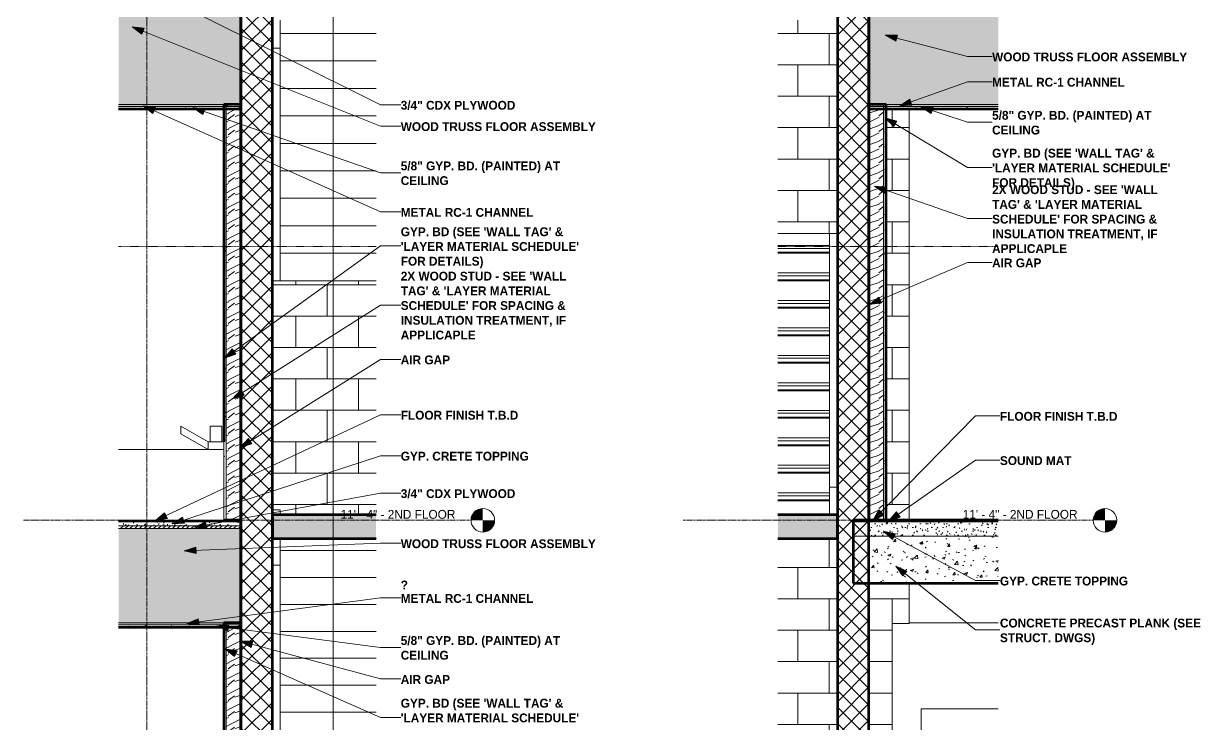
# Model space of a CAD drawing. Header units: inches. Extents: x 2031 to 2895, y -160 to 455.
# Drawn here: x 2193.4 to 2493, y 84.3 to 262.5 of the extents above; entities that cross this region are included whole.
import ezdxf

# ---------------------------------------------------------------- set-up
doc = ezdxf.new("R2010")
doc.units = ezdxf.units.IN
doc.header["$MEASUREMENT"] = 0
doc.linetypes.add('Aligning Line 1_8_', pattern=[0.25, 0.125, -0.125])
doc.linetypes.add('Grid Line 1_2_', pattern=[0.875, 0.5, -0.125, 0.125, -0.125])
for name, color, linetype, lineweight in [('0-2', 55, 'Continuous', 9), ('0-4', 50, 'Continuous', 5), ('A-FLOR-1', 8, 'Continuous', 5), ('A-FLOR-2', 31, 'Continuous', 5), ('A-FLOR-3', 251, 'Continuous', 5), ('A-FLOR-4', 192, 'Continuous', 70), ('A-FLOR-6', 9, 'Continuous', 18), ('A-FLOR-7', 250, 'Continuous', 70), ('A-FLOR-LEVL', 51, 'Continuous', 9), ('A-FLOR-LEVL-1', 51, 'Grid Line 1_2_', 9), ('A-FLOR-MCUT', 51, 'Continuous', 18), ('A-FLOR-PATT-1', 8, 'Continuous', 9), ('A-WALL-4', 135, 'Continuous', 18), ('A-WALL-7', 252, 'Continuous', 18), ('A-WALL-8', 250, 'Continuous', 70), ('A-WALL-9', 10, 'Continuous', 18), ('A-WALL-PATT-1', 55, 'Continuous', 9), ('A-WALL-PATT-3', 253, 'Continuous', 9), ('A-WALL-PATT-4', 7, 'Continuous', 9), ('A-WALL-PATT-5', 45, 'Continuous', 9), ('G-ANNO-SYMB', 111, 'Aligning Line 1_8_', 9), ('G-ANNO-SYMB-1', 111, 'Continuous', 9), ('G-ANNO-TEXT', 231, 'Continuous', 9), ('P-SANR-FIXT-1', 55, 'Continuous', 9), ('S-GRID-1', 1, 'Grid Line 1_2_', 9), ('S-STRS-1', 7, 'Continuous', 9)]:
    doc.layers.add(name, color=color, linetype=linetype, lineweight=lineweight)
doc.styles.add('Century Gothic', font='ufonts.com_century-gothic.ttf', dxfattribs={"height": 2.25})
doc.styles.add('Century Gothic_B', font='GOTHICB.TTF', dxfattribs={"height": 2.25})
pattern_1 = [(216.87, (3258.706, 63.023), (11.9951857, 7.9964214), [1.999, -17.993]), (206.565, (3261.105, 61.823), (-3.998093, -3.998086), [4.47, -4.47]), (198.435, (3261.105, 59.824), (-7.9970804, -3.9980748), [2.529, -10.115])]
pattern_2 = [(0, (3257.106, 59.024), (7.68, 1.92), [0.317, -5.443, 0.317, -5.443, -30.72]), (0, (3257.106, 59.024), (7.68, 1.92), [-11.52, 0.317, -11.203, 0.317, -5.443, -13.44]), (0, (3257.106, 59.024), (7.68, 1.92), [-28.8, 0.317, -3.523, 0.317, -9.283]), (120, (3259.986, 59.984), (-5.502769, 5.691075), [0.317, -5.443, 0.317, -5.443, -30.72]), (120, (3259.986, 59.984), (-5.502769, 5.691075), [-11.52, 0.317, -11.203, 0.317, -5.443, -13.44]), (120, (3259.986, 59.984), (-5.502769, 5.691075), [-28.8, 0.317, -3.523, 0.317, -9.283]), (240, (3260.946, 63.824), (-2.177231, -7.611075), [0.317, -5.443, 0.317, -5.443, -30.72]), (240, (3260.946, 63.824), (-2.177231, -7.611075), [-11.52, 0.317, -11.203, 0.317, -5.443, -13.44]), (240, (3260.946, 63.824), (-2.177231, -7.611075), [-28.8, 0.317, -3.523, 0.317, -9.283])]
pattern_3 = [(0, (2981.5303, 59.024), (7.68, 1.92), [0.317, -5.443, 0.317, -5.443, -30.72]), (0, (2981.5303, 59.024), (7.68, 1.92), [-11.52, 0.317, -11.203, 0.317, -5.443, -13.44]), (0, (2981.5303, 59.024), (7.68, 1.92), [-28.8, 0.317, -3.523, 0.317, -9.283]), (120, (2984.4103, 59.984), (-5.502769, 5.691075), [0.317, -5.443, 0.317, -5.443, -30.72]), (120, (2984.4103, 59.984), (-5.502769, 5.691075), [-11.52, 0.317, -11.203, 0.317, -5.443, -13.44]), (120, (2984.4103, 59.984), (-5.502769, 5.691075), [-28.8, 0.317, -3.523, 0.317, -9.283]), (240, (2985.3703, 63.824), (-2.177231, -7.611075), [0.317, -5.443, 0.317, -5.443, -30.72]), (240, (2985.3703, 63.824), (-2.177231, -7.611075), [-11.52, 0.317, -11.203, 0.317, -5.443, -13.44]), (240, (2985.3703, 63.824), (-2.177231, -7.611075), [-28.8, 0.317, -3.523, 0.317, -9.283])]
pattern_4 = [(0, (2414.476, -52), (0, 8), []), (90, (2414.476, -52), (-8, 8), [8, -8])]

# ---------------------------------------------------------------- blocks, each defined once
blk = doc.blocks.new('Bath Tub - Maestro - 60_x30_-1352617-WALL SECTION - NORTH_SOUTH - LOOKING WEST - Callout 3')
at = {"layer": 'P-SANR-FIXT-1'}
for p, q in [((2509.01, 24), (2509.01, 22)), ((2515.95, 20), (2509.01, 24)), ((2516.45, 24), (2516.45, 20)), ((2516.45, 24), (2519.45, 24)), ((2519.45, 20), (2519.45, 24)), ((2509.01, 22), (2515.95, 18)), ((2493.16, 18), (2519.95, 18)), ((2515.95, 20), (2519.95, 20)), ((2515.95, 20), (2515.95, 18)), ((2519.95, 18), (2519.95, 20)), ((2519.95, 0), (2519.95, 18)), ((2519.95, 0), (2493.16, 0))]:
    blk.add_line(p, q, dxfattribs=at)
blk = doc.blocks.new('CTR - 1st Phase - Unit Layouts_rvt-2-WALL SECTION - NORTH_SOUTH - LOOKING WEST - Callout 3')
at = {"layer": '0-2'}
for p in [(0, 268), (0, 136), (0, 0)]:
    blk.add_blockref('Bath Tub - Maestro - 60_x30_-1352617-WALL SECTION - NORTH_SOUTH - LOOKING WEST - Callout 3', p, dxfattribs=at)
blk = doc.blocks.new('CTR - 1st Phase - Common Walls_rvt-2-WALL SECTION - NORTH_SOUTH - LOOKING WEST - Callout 3')
at = {"layer": 'A-WALL-7'}
for points in [[(2524.32, 136), (2524.32, 240.75), (2524.07, 240.75), (2524.07, 136)], [(2524.29, 0), (2524.32, 0), (2524.32, 108.75), (2524.07, 108.75), (2524.07, 0)]]:
    blk.add_hatch(color=256, dxfattribs=at).paths.add_polyline_path(points, flags=0)
at = {"layer": 'A-WALL-PATT-3'}
h = blk.add_hatch(dxfattribs=at)
h.set_pattern_fill('FP_16', color=256, style=0, pattern_type=2)
h.set_pattern_definition(pattern_1)
h.paths.add_polyline_path([(2520.57, 136), (2524.07, 136), (2524.07, 241.87), (2520.57, 241.87), (2520.57, 136.95)], flags=0)
h = blk.add_hatch(dxfattribs=at)
h.set_pattern_fill('FP_16', color=256, style=0, pattern_type=2)
h.set_pattern_definition(pattern_1)
h.paths.add_polyline_path([(2524.07, 0), (2524.07, 109.87), (2520.57, 109.87), (2520.57, 0)], flags=0)
at = {"layer": 'A-WALL-PATT-4'}
h = blk.add_hatch(dxfattribs=at)
h.set_pattern_fill('FP_1', color=256, style=0, pattern_type=2)
h.set_pattern_definition(pattern_2)
h.paths.add_polyline_path([(2519.95, 136), (2520.57, 136), (2520.57, 240.75), (2519.95, 240.75), (2519.95, 136.73)], flags=0)
h = blk.add_hatch(dxfattribs=at)
h.set_pattern_fill('FP_1', color=256, style=0, pattern_type=2)
h.set_pattern_definition(pattern_2)
h.paths.add_polyline_path([(2519.95, 0), (2520.57, 0), (2520.57, 108.75), (2519.95, 108.75), (2519.95, 0.81)], flags=0)
at = {"layer": 'A-WALL-8'}
for p, q in [((2519.95, 241.87), (2519.95, 156)), ((2524.32, 241.87), (2519.95, 241.87)), ((2524.32, 136), (2524.32, 241.87)), ((2519.95, 136), (2524.32, 136)), ((2519.95, 109.87), (2519.95, 20)), ((2524.32, 109.87), (2519.95, 109.87)), ((2524.32, 0), (2524.32, 109.87))]:
    blk.add_line(p, q, dxfattribs=at)
at = {"layer": 'A-WALL-9'}
for p, q in [((2520.57, 136), (2520.57, 241.87)), ((2524.07, 136), (2524.07, 241.87)), ((2520.57, 0), (2520.57, 109.87)), ((2524.07, 0), (2524.07, 109.87))]:
    blk.add_line(p, q, dxfattribs=at)
blk = doc.blocks.new('CTR - 1st Phase -Stairs _ Elevators_rvt-2-WALL SECTION - NORTH_SOUTH - LOOKING WEST - Callout 3')
at = {"layer": 'A-FLOR-6'}
blk.add_hatch(color=256, dxfattribs=at).paths.add_polyline_path([(2558.7, 131.37), (2558.7, 137.37), (2532.32, 137.37), (2532.32, 131.37)], flags=0)
at = {"layer": 'A-WALL-PATT-5'}
h = blk.add_hatch(dxfattribs=at)
h.set_pattern_fill('FP_18', color=256, style=0, pattern_type=2)
h.set_pattern_definition([(45, (3257.106, 59.024), (-2.12132, 2.12132), []), (135, (3257.106, 59.024), (-2.12132, -2.12132), [])])
h.paths.add_polyline_path([(2532.32, -4), (2532.32, 372), (2524.32, 372), (2524.32, -4), (2525.93, -4)], flags=0)
at = {"layer": 'A-FLOR-7'}
for p, q in [((2558.7, 137.37), (2532.32, 137.37)), ((2532.32, 137.37), (2532.32, 131.37)), ((2532.32, 131.37), (2558.7, 131.37))]:
    blk.add_line(p, q, dxfattribs=at)
at = {"layer": 'A-WALL-8'}
for p, q in [((2524.32, 372), (2524.32, -4)), ((2532.32, -4), (2532.32, 372))]:
    blk.add_line(p, q, dxfattribs=at)
at = {"layer": 'S-STRS-1'}
for p, q in [((2534.32, 260), (2534.32, 263.37)), ((2534.32, 256.24), (2534.32, 260)), ((2558.7, 260), (2534.32, 260)), ((2532.32, 256.24), (2534.32, 256.24)), ((2534.32, 256.24), (2534.32, 197)), ((2558.7, 253), (2534.32, 253)), ((2558.7, 246), (2534.32, 246)), ((2558.7, 239), (2534.32, 239)), ((2558.7, 232), (2534.32, 232)), ((2558.7, 225), (2534.32, 225)), ((2558.7, 218), (2534.32, 218)), ((2558.7, 211), (2534.32, 211)), ((2558.7, 204), (2534.32, 204)), ((2532.32, 197), (2534.32, 197)), ((2534.32, 197), (2532.32, 197)), ((2534.32, 197), (2558.7, 197)), ((2534.32, 138.7), (2532.32, 138.7)), ((2534.32, 137.37), (2534.32, 138.7)), ((2534.32, 128.29), (2534.32, 131.37)), ((2534.32, 124.56), (2534.32, 128.29)), ((2558.7, 128.29), (2534.32, 128.29)), ((2532.32, 124.56), (2534.32, 124.56)), ((2534.32, 124.56), (2534.32, 59.57)), ((2558.7, 121.43), (2534.32, 121.43)), ((2558.7, 114.57), (2534.32, 114.57)), ((2558.7, 107.71), (2534.32, 107.71)), ((2558.7, 100.86), (2534.32, 100.86)), ((2558.7, 94), (2534.32, 94)), ((2558.7, 87.14), (2534.32, 87.14))]:
    blk.add_line(p, q, dxfattribs=at)
blk = doc.blocks.new('CTR - 1st Phase - Common Walls_rvt-3-WALL SECTION - NORTH_SOUTH - LOOKING WEST - Callout 4')
at = {"layer": 'A-WALL-7'}
blk.add_hatch(color=256, dxfattribs=at).paths.add_polyline_path([(2636.32, 136), (2636.57, 136), (2636.57, 240.75), (2636.32, 240.75), (2636.32, 138.96)], flags=0)
at = {"layer": 'A-WALL-PATT-3'}
h = blk.add_hatch(dxfattribs=at)
h.set_pattern_fill('FP_23', color=256, style=0, pattern_type=2)
h.set_pattern_definition([(216.87, (3360.318, 71.912), (11.9951857, 7.9964214), [1.999, -17.993]), (206.565, (3362.717, 70.713), (-3.998093, -3.998086), [4.47, -4.47]), (198.435, (3362.717, 68.714), (-7.9970804, -3.9980748), [2.529, -10.115])])
h.paths.add_polyline_path([(2640.07, 136), (2640.07, 240.75), (2636.57, 240.75), (2636.57, 136), (2637.92, 136)], flags=0)
at = {"layer": 'A-WALL-PATT-4'}
h = blk.add_hatch(dxfattribs=at)
h.set_pattern_fill('FP_19', color=256, style=0, pattern_type=2)
h.set_pattern_definition([(0, (3358.718, 67.914), (7.68, 1.92), [0.317, -5.443, 0.317, -5.443, -30.72]), (0, (3358.718, 67.914), (7.68, 1.92), [-11.52, 0.317, -11.203, 0.317, -5.443, -13.44]), (0, (3358.718, 67.914), (7.68, 1.92), [-28.8, 0.317, -3.523, 0.317, -9.283]), (120, (3361.598, 68.874), (-5.502769, 5.691075), [0.317, -5.443, 0.317, -5.443, -30.72]), (120, (3361.598, 68.874), (-5.502769, 5.691075), [-11.52, 0.317, -11.203, 0.317, -5.443, -13.44]), (120, (3361.598, 68.874), (-5.502769, 5.691075), [-28.8, 0.317, -3.523, 0.317, -9.283]), (240, (3362.558, 72.714), (-2.177231, -7.611075), [0.317, -5.443, 0.317, -5.443, -30.72]), (240, (3362.558, 72.714), (-2.177231, -7.611075), [-11.52, 0.317, -11.203, 0.317, -5.443, -13.44]), (240, (3362.558, 72.714), (-2.177231, -7.611075), [-28.8, 0.317, -3.523, 0.317, -9.283])])
h.paths.add_polyline_path([(2640.07, 136), (2640.7, 136), (2640.7, 240.75), (2640.07, 240.75), (2640.07, 138.96)], flags=0)
at = {"layer": 'A-WALL-8'}
for p, q in [((2640.7, 241.87), (2636.32, 241.87)), ((2636.32, 241.87), (2636.32, 136)), ((2640.7, 136), (2640.7, 241.87)), ((2636.32, 136), (2640.7, 136))]:
    blk.add_line(p, q, dxfattribs=at)
at = {"layer": 'A-WALL-9'}
for p, q in [((2636.57, 241.87), (2636.57, 136)), ((2640.07, 241.87), (2640.07, 136))]:
    blk.add_line(p, q, dxfattribs=at)
blk = doc.blocks.new('CTR - 1st Phase -Stairs _ Elevators_rvt-3-WALL SECTION - NORTH_SOUTH - LOOKING WEST - Callout 4')
at = {"layer": 'A-FLOR-6'}
blk.add_hatch(color=256, dxfattribs=at).paths.add_polyline_path([(2628.32, 131.37), (2628.32, 137.37), (2613.19, 137.37), (2613.19, 131.37)], flags=0)
at = {"layer": 'A-WALL-PATT-5'}
h = blk.add_hatch(dxfattribs=at)
h.set_pattern_fill('FP_26', color=256, style=0, pattern_type=2)
h.set_pattern_definition([(45, (3358.718, 67.914), (-2.12132, 2.12132), []), (135, (3358.718, 67.914), (-2.12132, -2.12132), [])])
h.paths.add_polyline_path([(2636.32, -4), (2636.32, 372), (2628.32, 372), (2628.32, -4)], flags=0)
at = {"layer": 'A-FLOR-7'}
for p, q in [((2628.32, 137.37), (2613.19, 137.37)), ((2628.32, 131.37), (2628.32, 137.37)), ((2613.19, 131.37), (2628.32, 131.37))]:
    blk.add_line(p, q, dxfattribs=at)
at = {"layer": 'A-WALL-8'}
for p, q in [((2628.32, 372), (2628.32, -4)), ((2636.32, -4), (2636.32, 372))]:
    blk.add_line(p, q, dxfattribs=at)
at = {"layer": 'S-STRS-1'}
for p, q in [((2613.19, 209), (2626.32, 209)), ((2626.32, 209), (2628.32, 209)), ((2628.32, 209), (2626.32, 209)), ((2626.32, 209), (2626.32, 144.46)), ((2613.19, 206), (2626.32, 206)), ((2613.19, 205.25), (2626.32, 205.25)), ((2613.19, 204.25), (2626.32, 204.25)), ((2626.32, 204), (2613.19, 204)), ((2626.32, 204), (2613.19, 204)), ((2613.19, 199), (2626.32, 199)), ((2613.19, 198.25), (2626.32, 198.25)), ((2626.32, 197.25), (2613.19, 197.25)), ((2626.32, 197), (2613.19, 197)), ((2626.32, 197), (2613.19, 197)), ((2613.19, 192), (2626.32, 192)), ((2613.19, 191.25), (2626.32, 191.25)), ((2626.32, 190.25), (2613.19, 190.25)), ((2626.32, 190), (2613.19, 190)), ((2626.32, 190), (2613.19, 190)), ((2613.19, 185), (2626.32, 185)), ((2613.19, 184.25), (2626.32, 184.25)), ((2626.32, 183.25), (2613.19, 183.25)), ((2626.32, 183), (2613.19, 183)), ((2626.32, 183), (2613.19, 183)), ((2613.19, 178), (2626.32, 178)), ((2613.19, 177.25), (2626.32, 177.25)), ((2626.32, 176.25), (2613.19, 176.25)), ((2626.32, 176), (2613.19, 176)), ((2626.32, 176), (2613.19, 176)), ((2613.19, 171), (2626.32, 171)), ((2613.19, 170.25), (2626.32, 170.25)), ((2626.32, 169.25), (2613.19, 169.25)), ((2626.32, 169), (2613.19, 169)), ((2626.32, 169), (2613.19, 169)), ((2613.19, 164), (2626.32, 164)), ((2613.19, 163.25), (2626.32, 163.25)), ((2626.32, 162.25), (2613.19, 162.25)), ((2626.32, 162), (2613.19, 162)), ((2626.32, 162), (2613.19, 162)), ((2613.19, 157), (2626.32, 157)), ((2613.19, 156.25), (2626.32, 156.25)), ((2626.32, 155.25), (2613.19, 155.25)), ((2626.32, 155), (2613.19, 155)), ((2626.32, 155), (2613.19, 155)), ((2613.19, 150), (2626.32, 150)), ((2613.19, 149.25), (2626.32, 149.25)), ((2626.32, 148.25), (2613.19, 148.25)), ((2626.32, 148), (2613.19, 148)), ((2626.32, 148), (2613.19, 148)), ((2628.32, 144.46), (2626.32, 144.46)), ((2626.32, 144.46), (2626.32, 137.37)), ((2626.32, 143), (2613.19, 143)), ((2613.19, 142.25), (2626.32, 142.25)), ((2613.19, 141.25), (2626.32, 141.25)), ((2626.32, 141), (2613.19, 141)), ((2626.32, 141), (2613.19, 141)), ((2626.32, 142.25), (2626.32, 143))]:
    blk.add_line(p, q, dxfattribs=at)
blk = doc.blocks.new('Level - Level Head - Circle-50818-WALL SECTION - NORTH_SOUTH - LOOKING WEST - Callout 3')
at = {"layer": 'A-FLOR-LEVL'}
h = blk.add_hatch(color=256, dxfattribs=at)
edge = h.paths.add_edge_path(flags=0)
edge.add_line((2585.88, 0), (2582.88, 0))
edge.add_arc((2585.88, 0), 3, 90, 180, ccw=False)
edge.add_line((2585.88, 3), (2585.88, 0))
h = blk.add_hatch(color=256, dxfattribs=at)
edge = h.paths.add_edge_path(flags=0)
edge.add_line((2585.88, -3), (2585.88, 0))
edge.add_line((2585.88, 0), (2588.88, 0))
edge.add_arc((2585.88, 0), 3, 270, 360, ccw=False)
blk.add_circle((2585.88, 0), 3, dxfattribs=at)
blk = doc.blocks.new('Level - Level Head - Circle-50818-WALL SECTION - NORTH_SOUTH - LOOKING WEST - Callout 4')
at = {"layer": 'A-FLOR-LEVL'}
h = blk.add_hatch(color=256, dxfattribs=at)
edge = h.paths.add_edge_path(flags=0)
edge.add_line((2696.42, 0), (2693.42, 0))
edge.add_arc((2696.42, 0), 3, 90, 180, ccw=False)
edge.add_line((2696.42, 3), (2696.42, 0))
h = blk.add_hatch(color=256, dxfattribs=at)
edge = h.paths.add_edge_path(flags=0)
edge.add_line((2696.42, -3), (2696.42, 0))
edge.add_line((2696.42, 0), (2699.42, 0))
edge.add_arc((2696.42, 0), 3, 270, 360, ccw=False)
blk.add_circle((2696.42, 0), 3, dxfattribs=at)

msp = doc.modelspace()

# ---------------------------------------------------------------- hatches: boundary and pattern name
at = {"layer": 'A-FLOR-1'}
for points in [[(2245, 135.62), (2248.75, 135.62), (2248.75, 135.87), (2217.58, 135.87), (2217.58, 135.62), (2244.37, 135.62)], [(2438.54, 135.62), (2441.48, 135.62), (2441.48, 135.87), (2408.56, 135.87), (2408.56, 135.62), (2435.6, 135.62)]]:
    msp.add_hatch(color=256, dxfattribs=at).paths.add_polyline_path(points, flags=0)
at = {"layer": 'A-FLOR-2'}
for points in [[(2247.15, 241.87), (2248.75, 241.87), (2248.75, 265.87), (2217.58, 265.87), (2217.58, 241.87)], [(2408.56, 241.87), (2441.48, 241.87), (2441.48, 265.87), (2408.56, 265.87), (2408.56, 246.97)], [(2248.75, 109.87), (2248.75, 133.87), (2217.58, 133.87), (2217.58, 109.87), (2247.2, 109.87)]]:
    msp.add_hatch(color=256, dxfattribs=at).paths.add_polyline_path(points, flags=0)
at = {"layer": 'A-FLOR-3'}
h = msp.add_hatch(color=256, dxfattribs=at)
h.paths.add_polyline_path([(2243.68, 241.37), (2245, 241.38), (2245, 241.87), (2217.58, 241.87), (2217.58, 241.37)], flags=0)
h.paths.add_polyline_path([(2248.75, 241.37), (2248.75, 241.87), (2248.5, 241.87), (2248.5, 241.37)], flags=0)
msp.add_hatch(color=256, dxfattribs=at).paths.add_polyline_path([(2408.56, 241.37), (2441.48, 241.37), (2441.48, 241.87), (2408.56, 241.87)], flags=0)
h = msp.add_hatch(color=256, dxfattribs=at)
h.paths.add_polyline_path([(2243.97, 109.37), (2245, 109.38), (2245, 109.87), (2217.58, 109.87), (2217.58, 109.37)], flags=0)
h.paths.add_polyline_path([(2248.5, 109.37), (2248.75, 109.37), (2248.75, 109.87), (2248.5, 109.87), (2248.5, 109.38)], flags=0)
at = {"layer": 'A-FLOR-PATT-1'}
h = msp.add_hatch(dxfattribs=at)
h.set_pattern_fill('FP_1', color=256, style=0, pattern_type=2)
h.set_pattern_definition(pattern_3)
h.paths.add_polyline_path([(2245, 240.75), (2245, 241.37), (2217.58, 241.37), (2217.58, 240.75), (2242.03, 240.75)], flags=0)
h.paths.add_polyline_path([(2248.75, 240.75), (2248.75, 241.37), (2248.5, 241.37), (2248.5, 240.75)], flags=0)
h = msp.add_hatch(dxfattribs=at)
h.set_pattern_fill('FP_19', color=256, style=0, pattern_type=2)
h.set_pattern_definition([(0, (3130.9578, 67.914), (7.68, 1.92), [0.317, -5.443, 0.317, -5.443, -30.72]), (0, (3130.9578, 67.914), (7.68, 1.92), [-11.52, 0.317, -11.203, 0.317, -5.443, -13.44]), (0, (3130.9578, 67.914), (7.68, 1.92), [-28.8, 0.317, -3.523, 0.317, -9.283]), (120, (3133.8378, 68.874), (-5.502769, 5.691075), [0.317, -5.443, 0.317, -5.443, -30.72]), (120, (3133.8378, 68.874), (-5.502769, 5.691075), [-11.52, 0.317, -11.203, 0.317, -5.443, -13.44]), (120, (3133.8378, 68.874), (-5.502769, 5.691075), [-28.8, 0.317, -3.523, 0.317, -9.283]), (240, (3134.7978, 72.714), (-2.177231, -7.611075), [0.317, -5.443, 0.317, -5.443, -30.72]), (240, (3134.7978, 72.714), (-2.177231, -7.611075), [-11.52, 0.317, -11.203, 0.317, -5.443, -13.44]), (240, (3134.7978, 72.714), (-2.177231, -7.611075), [-28.8, 0.317, -3.523, 0.317, -9.283])])
h.paths.add_polyline_path([(2408.56, 240.75), (2441.48, 240.75), (2441.48, 241.37), (2408.56, 241.37)], flags=0)
h = msp.add_hatch(dxfattribs=at)
h.set_pattern_fill('FP_2', color=256, style=0, pattern_type=2)
h.set_pattern_definition([(0, (2981.5303, 59.024), (3.84, 0.96), [0.317, -2.563, 0.317, -2.563, -15.36]), (0, (2981.5303, 59.024), (3.84, 0.96), [-5.76, 0.317, -5.443, 0.317, -2.563, -6.72]), (0, (2981.5303, 59.024), (3.84, 0.96), [-14.4, 0.317, -1.603, 0.317, -4.483]), (120, (2982.9703, 59.504), (-2.7513844, 2.8455376), [0.317, -2.563, 0.317, -2.563, -15.36]), (120, (2982.9703, 59.504), (-2.7513844, 2.8455376), [-5.76, 0.317, -5.443, 0.317, -2.563, -6.72]), (120, (2982.9703, 59.504), (-2.7513844, 2.8455376), [-14.4, 0.317, -1.603, 0.317, -4.483]), (240, (2983.4503, 61.424), (-1.0886156, -3.8055376), [0.317, -2.563, 0.317, -2.563, -15.36]), (240, (2983.4503, 61.424), (-1.0886156, -3.8055376), [-5.76, 0.317, -5.443, 0.317, -2.563, -6.72]), (240, (2983.4503, 61.424), (-1.0886156, -3.8055376), [-14.4, 0.317, -1.603, 0.317, -4.483])])
h.paths.add_polyline_path([(2247.15, 134.62), (2248.75, 134.62), (2248.75, 135.62), (2217.58, 135.62), (2217.58, 134.62), (2245, 134.62)], flags=0)
h = msp.add_hatch(dxfattribs=at)
h.set_pattern_fill('FP_20', color=256, style=0, pattern_type=2)
h.set_pattern_definition([(0, (3130.9578, 67.914), (3.84, 0.96), [0.317, -2.563, 0.317, -2.563, -15.36]), (0, (3130.9578, 67.914), (3.84, 0.96), [-5.76, 0.317, -5.443, 0.317, -2.563, -6.72]), (0, (3130.9578, 67.914), (3.84, 0.96), [-14.4, 0.317, -1.603, 0.317, -4.483]), (120, (3132.3978, 68.394), (-2.7513844, 2.8455376), [0.317, -2.563, 0.317, -2.563, -15.36]), (120, (3132.3978, 68.394), (-2.7513844, 2.8455376), [-5.76, 0.317, -5.443, 0.317, -2.563, -6.72]), (120, (3132.3978, 68.394), (-2.7513844, 2.8455376), [-14.4, 0.317, -1.603, 0.317, -4.483]), (240, (3132.8778, 70.314), (-1.0886156, -3.8055376), [0.317, -2.563, 0.317, -2.563, -15.36]), (240, (3132.8778, 70.314), (-1.0886156, -3.8055376), [-5.76, 0.317, -5.443, 0.317, -2.563, -6.72]), (240, (3132.8778, 70.314), (-1.0886156, -3.8055376), [-14.4, 0.317, -1.603, 0.317, -4.483])])
h.paths.add_polyline_path([(2412.31, 132), (2441.48, 132), (2441.48, 135.62), (2408.56, 135.62), (2408.56, 132), (2410.16, 132)], flags=0)
h = msp.add_hatch(dxfattribs=at)
h.set_pattern_fill('FP_3', color=256, style=0, pattern_type=2)
h.set_pattern_definition([(0, (2981.5303, 59.024), (0, 1.2), []), (315, (2981.5303, 59.024), (1.1992531, 0), [1.696, -1.696]), (45, (2981.5303, 59.024), (1.1992531, 0), [1.696, -1.696])])
h.paths.add_polyline_path([(2217.58, 133.87), (2248.75, 133.87), (2248.75, 134.62), (2217.58, 134.62), (2217.58, 134.57)], flags=0)
h = msp.add_hatch(dxfattribs=at)
h.set_pattern_fill('FP_25', color=256, style=0, pattern_type=2)
h.set_pattern_definition([(50, (3130.958, 67.914), (6.885997, -0.602097), [0.72, -7.92]), (355, (3130.958, 67.914), (-1.331756, 7.220547), [0.576, -6.336]), (100.451, (3131.532, 67.864), (5.55363, 6.61819), [0.612, -6.731]), (46.184, (3130.958, 69.834), (10.24564, -1.58893), [1.08, -11.88]), (96.636, (3131.812, 69.702), (8.97244, 9.35152), [0.918, -10.096]), (351.184, (3130.958, 69.834), (8.9732, 9.35123), [0.864, -9.504]), (21, (3131.918, 69.354), (5.730726, -3.865003), [0.72, -7.92]), (326, (3131.918, 69.354), (2.33581, 6.96088), [0.576, -6.336]), (71.451, (3132.396, 69.032), (8.065876, 3.09595), [0.612, -6.731]), (37.5, (3130.9578, 67.914), (0.116866, 3.1954784), [0.317, -5.942, 0.317, -6.115, -6.36]), (37.5, (3130.9578, 67.914), (0.116866, 3.1954784), [-12.691, 0.317, -6.043]), (7.5, (3130.9578, 67.914), (2.52543, 3.786025), [0.317, -3.35, 0.317, -5.798, -2.424]), (7.5, (3130.9578, 67.914), (2.52543, 3.786025), [-9.782, 0.317, -2.107]), (327.5, (3128.8168, 67.914), (5.1243685, -0.216176), [0.317, -2.083, 0.317, -7.171, -9.936]), (327.5, (3128.8168, 67.914), (5.1243685, -0.216176), [-9.888, 0.317, -9.619]), (317.5, (3127.857, 67.914), (5.598326, 0.96141), [0.317, -2.803, 0.317, -4.656, -7.056]), (317.5, (3127.857, 67.914), (5.598326, 0.96141), [-8.093, 0.317, -6.739])])
h.paths.add_polyline_path([(2441.48, 120), (2441.48, 132), (2408.56, 132), (2408.56, 120), (2420.24, 120)], flags=0)
h = msp.add_hatch(dxfattribs=at)
h.set_pattern_fill('FP_1', color=256, style=0, pattern_type=2)
h.set_pattern_definition(pattern_3)
h.paths.add_polyline_path([(2248.75, 108.75), (2248.75, 109.37), (2248.5, 109.37), (2248.5, 108.75)], flags=0)
h.paths.add_polyline_path([(2217.58, 108.75), (2245, 108.76), (2245, 109.37), (2217.58, 109.37), (2217.58, 108.8)], flags=0)
at = {"layer": 'A-WALL-PATT-1'}
h = msp.add_hatch(dxfattribs=at)
h.set_pattern_fill('FP_17', color=256, style=0, pattern_type=2)
h.set_pattern_definition([(0, (2366.66, -52), (0, 8), []), (90, (2366.66, -52), (-8, 8), [8, -8])])
h.paths.add_polyline_path([(2242.84, -17), (2283.12, -17), (2283.12, -16), (2242.84, -16), (2242.84, -16.56)], flags=0)
h.paths.add_polyline_path([(2259.15, 0), (2283.12, 0), (2283.12, 12), (2266.35, 12), (2266.35, 48), (2283.12, 48), (2283.12, 59.57), (2256.75, 59.57), (2256.75, 0)], flags=0)
h.paths.add_polyline_path([(2258.75, 137.37), (2283.12, 137.37), (2283.12, 197), (2256.75, 197), (2256.75, 138.7), (2258.75, 138.7)], flags=0)
h.paths.add_polyline_path([(2258.75, 269.37), (2283.12, 269.37), (2283.12, 372), (2256.75, 372), (2256.75, 270.46), (2258.75, 270.46)], flags=0)
h = msp.add_hatch(dxfattribs=at)
h.set_pattern_fill('FP_17', color=256, style=0, pattern_type=2)
h.set_pattern_definition(pattern_4)
h.paths.add_polyline_path([(2414.48, -17), (2414.48, -16), (2385.43, -16), (2385.43, -17), (2400.56, -17)], flags=0)
h.paths.add_polyline_path([(2413.45, 0), (2414.48, 0), (2414.48, 109.75), (2410.16, 109.75), (2410.16, 120), (2408.56, 120), (2408.56, 0), (2411.19, 0)], flags=0)
h.paths.add_polyline_path([(2385.43, 71.57), (2400.56, 71.57), (2400.56, 131.37), (2385.43, 131.37), (2385.43, 102.95)], flags=0)
h.paths.add_polyline_path([(2400.56, 209), (2400.56, 263.37), (2385.43, 263.37), (2385.43, 209), (2398.56, 209)], flags=0)
h.paths.add_polyline_path([(2385.43, 269.37), (2400.56, 269.37), (2400.56, 372), (2385.43, 372), (2385.43, 282.97)], flags=0)
h = msp.add_hatch(dxfattribs=at)
h.set_pattern_fill('FP_17', color=256, style=0, pattern_type=2)
h.set_pattern_definition(pattern_4)
h.paths.add_polyline_path([(2418.79, 109.75), (2418.79, 120), (2410.16, 120), (2410.16, 109.75), (2414.48, 109.75)], flags=0)
h.paths.add_polyline_path([(2418.79, 136), (2418.79, 240.75), (2412.94, 240.74), (2412.94, 136), (2417.93, 136)], flags=0)
h.paths.add_polyline_path([(2413.58, 268), (2418.79, 268), (2418.79, 373.25), (2412.94, 373.25), (2412.94, 268)], flags=0)
at = {"layer": 'G-ANNO-TEXT'}
for points in [[(2221.05, 261.65), (2223.54, 259.79), (2224.13, 261.29)], [(2412.73, 259.54), (2415.43, 258.02), (2415.84, 259.57)], [(2416.44, 241.51), (2419.54, 241.76), (2419, 243.28)], [(2223.89, 241.58), (2226.3, 239.62), (2226.96, 241.09)], [(2236.5, 241.1), (2239.07, 239.36), (2239.6, 240.88)], [(2421.79, 241.26), (2424.39, 239.57), (2424.89, 241.1)], [(2412.73, 238.52), (2414.88, 236.28), (2415.71, 237.66)], [(2409.97, 221.07), (2412.54, 219.33), (2413.07, 220.84)], [(2408.69, 190.94), (2411.76, 191.38), (2411.13, 192.86)], [(2244.54, 177.25), (2247.45, 178.35), (2246.51, 179.65)], [(2246.62, 166.96), (2249.58, 167.88), (2248.72, 169.24)], [(2248.55, 154.54), (2251.52, 155.46), (2250.67, 156.82)], [(2226.95, 135.93), (2230.01, 136.48), (2229.32, 137.94)], [(2409.57, 135.92), (2412.25, 137.51), (2411.1, 138.63)], [(2413.58, 135.74), (2416.5, 136.81), (2415.57, 138.13)], [(2231.29, 135.11), (2234.39, 135.28), (2233.89, 136.81)], [(2236.88, 134.26), (2239.98, 134.01), (2239.69, 135.59)], [(2412.28, 133.27), (2414.54, 131.14), (2415.3, 132.55)], [(2234.29, 128.26), (2237.32, 127.57), (2237.26, 129.17)], [(2415.41, 124.32), (2417.25, 121.82), (2418.25, 123.08)], [(2234.99, 109.73), (2238.07, 109.32), (2237.86, 110.91)], [(2242.57, 109.08), (2245.44, 107.89), (2245.65, 109.49)], [(2248.65, 105.18), (2251.34, 103.63), (2251.75, 105.18)], [(2244.71, 103.26), (2247.13, 101.31), (2247.78, 102.78)]]:
    msp.add_hatch(color=256, dxfattribs=at).paths.add_polyline_path(points, flags=0)

# ---------------------------------------------------------------- linework, layer by layer
at = {"layer": 'A-FLOR-4'}
for p, q in [((2248.75, 240.75), (2248.75, 268)), ((2408.56, 268), (2408.56, 240.75)), ((2217.58, 240.75), (2248.75, 240.75)), ((2408.56, 240.75), (2441.48, 240.75)), ((2248.75, 136), (2244.37, 136)), ((2248.75, 108.75), (2248.75, 136)), ((2441.48, 136), (2404.56, 136)), ((2404.56, 136), (2404.56, 120)), ((2404.56, 120), (2441.48, 120)), ((2217.58, 108.75), (2248.75, 108.75))]:
    msp.add_line(p, q, dxfattribs=at)
at = {"layer": 'A-FLOR-LEVL-1'}
for p, q in [((2193.4, 136), (2307.31, 136)), ((2361.26, 136), (2465.66, 136))]:
    msp.add_line(p, q, dxfattribs=at)
at = {"layer": 'A-FLOR-MCUT'}
for p, q in [((2248.75, 241.87), (2217.58, 241.87)), ((2248.75, 241.37), (2217.58, 241.37)), ((2441.48, 241.87), (2408.56, 241.87)), ((2441.48, 241.37), (2408.56, 241.37)), ((2248.75, 135.87), (2217.58, 135.87)), ((2248.75, 135.62), (2217.58, 135.62)), ((2441.48, 135.87), (2404.56, 135.87)), ((2441.48, 135.62), (2404.56, 135.62)), ((2248.75, 134.62), (2217.58, 134.62)), ((2248.75, 133.87), (2217.58, 133.87)), ((2441.48, 132), (2404.56, 132)), ((2248.75, 109.87), (2217.58, 109.87)), ((2248.75, 109.37), (2217.58, 109.37))]:
    msp.add_line(p, q, dxfattribs=at)
at = {"layer": 'A-WALL-4'}
for p, q in [((2418.79, 240.75), (2418.79, 136)), ((2418.79, 120), (2418.79, 109.75)), ((2418.79, 109.75), (2414.48, 109.75)), ((2414.48, 0), (2414.48, 109.75)), ((2441.48, 109.87), (2418.79, 109.87)), ((2421.86, 0), (2421.86, 88)), ((2421.86, 88), (2441.48, 88))]:
    msp.add_line(p, q, dxfattribs=at)
at = {"layer": 'G-ANNO-SYMB'}
for p, q in [((2217.58, 205.76), (2283.12, 205.76)), ((2385.43, 205.76), (2441.48, 205.76))]:
    msp.add_line(p, q, dxfattribs=at)
at = {"layer": 'G-ANNO-SYMB-1'}
msp.add_line((2272.25, 436.19), (2272.25, -145.84), dxfattribs=at)
at = {"layer": 'G-ANNO-TEXT'}
for p, q in [((2235.09, 266.31), (2284.29, 241.82)), ((2221.05, 261.65), (2223.54, 259.79)), ((2224.13, 261.29), (2221.05, 261.65)), ((2221.05, 261.65), (2284.29, 236.38)), ((2223.54, 259.79), (2224.13, 261.29)), ((2415.84, 259.57), (2412.73, 259.54)), ((2412.73, 259.54), (2415.43, 258.02)), ((2412.73, 259.54), (2433.7, 254.13)), ((2415.43, 258.02), (2415.84, 259.57)), ((2433.7, 254.13), (2439.93, 254.13)), ((2416.44, 241.51), (2433.7, 247.7)), ((2433.7, 247.7), (2439.93, 247.7)), ((2419, 243.28), (2416.44, 241.51)), ((2419.54, 241.76), (2419, 243.28)), ((2223.89, 241.58), (2226.3, 239.62)), ((2226.96, 241.09), (2223.89, 241.58)), ((2223.89, 241.58), (2284.29, 214.54)), ((2226.3, 239.62), (2226.96, 241.09)), ((2236.5, 241.1), (2239.07, 239.36)), ((2239.6, 240.88), (2236.5, 241.1)), ((2236.5, 241.1), (2284.29, 224.5)), ((2239.07, 239.36), (2239.6, 240.88)), ((2284.29, 241.82), (2289.41, 241.82)), ((2416.44, 241.51), (2419.54, 241.76)), ((2421.79, 241.26), (2424.39, 239.57)), ((2424.89, 241.1), (2421.79, 241.26)), ((2421.79, 241.26), (2433.7, 237.38)), ((2424.39, 239.57), (2424.89, 241.1)), ((2412.73, 238.52), (2414.88, 236.28)), ((2415.71, 237.66), (2412.73, 238.52)), ((2412.73, 238.52), (2433.7, 225.87)), ((2414.88, 236.28), (2415.71, 237.66)), ((2433.7, 237.38), (2439.93, 237.38)), ((2284.29, 236.38), (2289.41, 236.38)), ((2433.7, 225.87), (2439.93, 225.87)), ((2284.29, 224.5), (2289.41, 224.5)), ((2409.97, 221.07), (2412.54, 219.33)), ((2413.07, 220.84), (2409.97, 221.07)), ((2409.97, 221.07), (2433.7, 212.82)), ((2412.54, 219.33), (2413.07, 220.84)), ((2284.29, 214.54), (2289.41, 214.54)), ((2433.7, 212.82), (2439.93, 212.82)), ((2244.54, 177.25), (2284.29, 205.86)), ((2284.29, 205.86), (2289.41, 205.86)), ((2408.69, 190.94), (2433.7, 201.68)), ((2433.7, 201.68), (2439.93, 201.68)), ((2411.13, 192.86), (2408.69, 190.94)), ((2411.76, 191.38), (2411.13, 192.86)), ((2246.62, 166.96), (2284.29, 190.81)), ((2284.29, 190.81), (2289.41, 190.81)), ((2408.69, 190.94), (2411.76, 191.38)), ((2246.51, 179.65), (2244.54, 177.25)), ((2244.54, 177.25), (2247.45, 178.35)), ((2247.45, 178.35), (2246.51, 179.65)), ((2248.55, 154.54), (2284.29, 176.98)), ((2284.29, 176.98), (2289.41, 176.98)), ((2248.72, 169.24), (2246.62, 166.96)), ((2246.62, 166.96), (2249.58, 167.88)), ((2249.58, 167.88), (2248.72, 169.24)), ((2226.95, 135.93), (2284.29, 162.89)), ((2284.29, 162.89), (2289.41, 162.89)), ((2409.57, 135.92), (2435.7, 162.6)), ((2435.7, 162.6), (2441.93, 162.6)), ((2250.67, 156.82), (2248.55, 154.54)), ((2251.52, 155.46), (2250.67, 156.82)), ((2248.55, 154.54), (2251.52, 155.46)), ((2231.29, 135.11), (2284.29, 152.46)), ((2284.29, 152.46), (2289.41, 152.46)), ((2413.58, 135.74), (2435.7, 151.32)), ((2435.7, 151.32), (2441.93, 151.32)), ((2236.88, 134.26), (2284.29, 142.92)), ((2284.29, 142.92), (2289.41, 142.92)), ((2229.32, 137.94), (2226.95, 135.93)), ((2230.01, 136.48), (2229.32, 137.94)), ((2411.1, 138.63), (2409.57, 135.92)), ((2412.25, 137.51), (2411.1, 138.63)), ((2415.57, 138.13), (2413.58, 135.74)), ((2416.5, 136.81), (2415.57, 138.13)), ((2226.95, 135.93), (2230.01, 136.48)), ((2233.89, 136.81), (2231.29, 135.11)), ((2231.29, 135.11), (2234.39, 135.28)), ((2234.39, 135.28), (2233.89, 136.81)), ((2239.69, 135.59), (2236.88, 134.26)), ((2239.98, 134.01), (2239.69, 135.59)), ((2409.57, 135.92), (2412.25, 137.51)), ((2413.58, 135.74), (2416.5, 136.81)), ((2236.88, 134.26), (2239.98, 134.01)), ((2412.28, 133.27), (2414.54, 131.14)), ((2415.3, 132.55), (2412.28, 133.27)), ((2412.28, 133.27), (2435.7, 120.66)), ((2414.54, 131.14), (2415.3, 132.55)), ((2234.29, 128.26), (2284.29, 130.16)), ((2237.26, 129.17), (2234.29, 128.26)), ((2237.32, 127.57), (2237.26, 129.17)), ((2284.29, 130.16), (2289.41, 130.16)), ((2234.29, 128.26), (2237.32, 127.57)), ((2415.41, 124.32), (2417.25, 121.82)), ((2418.25, 123.08), (2415.41, 124.32)), ((2415.41, 124.32), (2435.7, 108.08)), ((2417.25, 121.82), (2418.25, 123.08)), ((2435.7, 120.66), (2441.93, 120.66)), ((2234.99, 109.73), (2284.29, 116.23)), ((2284.29, 116.23), (2289.41, 116.23)), ((2237.86, 110.91), (2234.99, 109.73)), ((2238.07, 109.32), (2237.86, 110.91)), ((2234.99, 109.73), (2238.07, 109.32)), ((2245.65, 109.49), (2242.57, 109.08)), ((2242.57, 109.08), (2245.44, 107.89)), ((2242.57, 109.08), (2284.29, 103.64)), ((2245.44, 107.89), (2245.65, 109.49)), ((2435.7, 108.08), (2441.93, 108.08)), ((2248.65, 105.18), (2251.34, 103.63)), ((2251.75, 105.18), (2248.65, 105.18)), ((2248.65, 105.18), (2284.29, 95.59)), ((2251.34, 103.63), (2251.75, 105.18)), ((2244.71, 103.26), (2247.13, 101.31)), ((2247.78, 102.78), (2244.71, 103.26)), ((2244.71, 103.26), (2284.29, 85.8)), ((2247.13, 101.31), (2247.78, 102.78)), ((2284.29, 103.64), (2289.41, 103.64)), ((2284.29, 95.59), (2289.41, 95.59)), ((2284.29, 85.8), (2289.41, 85.8))]:
    msp.add_line(p, q, dxfattribs=at)
at = {"layer": 'S-GRID-1'}
msp.add_line((2224.75, -159.84), (2224.75, 443.44), dxfattribs=at)

# ---------------------------------------------------------------- block references
at = {"layer": '0-4'}
for name, p in [('CTR - 1st Phase - Common Walls_rvt-2-WALL SECTION - NORTH_SOUTH - LOOKING WEST - Callout 3', (-275.58, 0)), ('CTR - 1st Phase -Stairs _ Elevators_rvt-2-WALL SECTION - NORTH_SOUTH - LOOKING WEST - Callout 3', (-275.58, 0)), ('CTR - 1st Phase - Common Walls_rvt-3-WALL SECTION - NORTH_SOUTH - LOOKING WEST - Callout 4', (-227.76, 0)), ('CTR - 1st Phase -Stairs _ Elevators_rvt-3-WALL SECTION - NORTH_SOUTH - LOOKING WEST - Callout 4', (-227.76, 0)), ('CTR - 1st Phase - Unit Layouts_rvt-2-WALL SECTION - NORTH_SOUTH - LOOKING WEST - Callout 3', (-275.58, 0))]:
    msp.add_blockref(name, p, dxfattribs=at)
at = {"layer": 'A-FLOR-LEVL'}
for name, p in [('Level - Level Head - Circle-50818-WALL SECTION - NORTH_SOUTH - LOOKING WEST - Callout 3', (-275.58, 136)), ('Level - Level Head - Circle-50818-WALL SECTION - NORTH_SOUTH - LOOKING WEST - Callout 4', (-227.76, 136))]:
    msp.add_blockref(name, p, dxfattribs=at)

# ---------------------------------------------------------------- texts
at = {"layer": 'A-FLOR-LEVL', "char_height": 2.25, "width": 36.8145, "attachment_point": 1, "style": 'Century Gothic'}
for insert in [(2274.09, 138.64), (2432.45, 138.64)]:
    msp.add_mtext('11\' - 4" - 2ND FLOOR', dxfattribs=dict(at, insert=insert))
at = {"layer": 'G-ANNO-TEXT', "char_height": 2.25, "attachment_point": 1, "style": 'Century Gothic_B'}
for s, insert, width in [('WOOD TRUSS FLOOR ASSEMBLY', (2439.93, 255.13), 57.4942), ('METAL RC-1 CHANNEL', (2439.93, 248.7), 40.905), ('3/4" CDX PLYWOOD', (2289.41, 242.82), 37.0417), ('5/8" GYP. BD. (PAINTED) AT', (2439.93, 240.26), 49.4647), ('WOOD TRUSS FLOOR ASSEMBLY', (2289.41, 237.38), 57.4942), ('CEILING', (2439.93, 236.51), 14.9985), ("GYP. BD (SEE 'WALL TAG' &", (2439.93, 230.62), 48.5557), ('5/8" GYP. BD. (PAINTED) AT', (2289.41, 227.38), 49.4647), ("'LAYER MATERIAL SCHEDULE'", (2439.93, 226.87), 51.6615), ('CEILING', (2289.41, 223.63), 14.9985), ('FOR DETAILS)', (2439.93, 223.12), 23.8612), ("2X WOOD STUD - SEE 'WALL", (2439.93, 221.32), 49.995), ("TAG' & 'LAYER MATERIAL", (2439.93, 217.57), 44.3895), ('METAL RC-1 CHANNEL', (2289.41, 215.54), 40.905), ("SCHEDULE' FOR SPACING &", (2439.93, 213.82), 50.0707), ("GYP. BD (SEE 'WALL TAG' &", (2289.41, 210.61), 48.5557), ('INSULATION TREATMENT, IF', (2439.93, 210.07), 48.2527), ("'LAYER MATERIAL SCHEDULE'", (2289.41, 206.86), 51.6615), ('APPLICAPLE', (2439.93, 206.32), 21.816), ('FOR DETAILS)', (2289.41, 203.11), 23.8612), ('AIR GAP', (2439.93, 202.68), 15.6045), ("2X WOOD STUD - SEE 'WALL", (2289.41, 199.31), 49.995), ("TAG' & 'LAYER MATERIAL", (2289.41, 195.56), 44.3895), ("SCHEDULE' FOR SPACING &", (2289.41, 191.81), 50.0707), ('INSULATION TREATMENT, IF', (2289.41, 188.06), 48.2527), ('APPLICAPLE', (2289.41, 184.31), 21.816), ('AIR GAP', (2289.41, 177.98), 15.6045), ('FLOOR FINISH T.B.D', (2289.41, 163.89), 34.6177), ('FLOOR FINISH T.B.D', (2441.93, 163.6), 34.6177), ('GYP. CRETE TOPPING', (2289.41, 153.46), 38.481), ('SOUND MAT', (2441.93, 152.32), 22.422), ('3/4" CDX PLYWOOD', (2289.41, 143.92), 37.0417), ('WOOD TRUSS FLOOR ASSEMBLY', (2289.41, 131.16), 57.4942), ('\\fCentury Gothic|b1|i0|c0|p34|;?', (2289.41, 120.65), 2.1967), ('GYP. CRETE TOPPING', (2441.93, 121.66), 38.481), ('METAL RC-1 CHANNEL', (2289.41, 117.23), 40.905), ('CONCRETE PRECAST PLANK (SEE', (2441.93, 110.96), 59.0092), ('5/8" GYP. BD. (PAINTED) AT', (2289.41, 106.51), 49.4647), ('STRUCT. DWGS)', (2441.93, 107.21), 28.1032), ('CEILING', (2289.41, 102.76), 14.9985), ('AIR GAP', (2289.41, 96.59), 15.6045), ("GYP. BD (SEE 'WALL TAG' &", (2289.41, 90.55), 48.5557), ("'LAYER MATERIAL SCHEDULE'", (2289.41, 86.8), 51.6615)]:
    msp.add_mtext(s, dxfattribs=dict(at, insert=insert, width=width))

doc.saveas('drawing.dxf')
